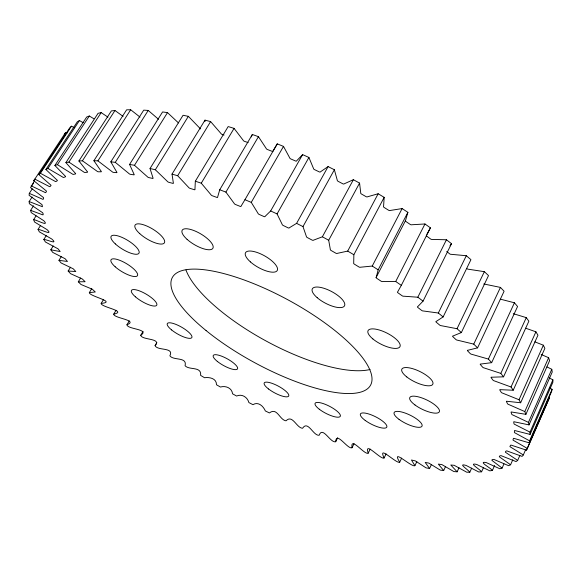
<?xml version="1.0" encoding="UTF-8"?>
<svg xmlns="http://www.w3.org/2000/svg" width="582" height="582" viewBox="0 0 582 582"><rect width="100%" height="100%" fill="white"/><g stroke="black" fill="none" stroke-linecap="round" stroke-linejoin="round"><path stroke-width="0.87" d="M204.988 121.587L204.995 120.147L210.619 121.587L220.891 133.424A1.346 0.582 31.9 0 0 222.382 134.544L224.055 135.024M549.102 377.827L552.9 379.842L552.871 382.287L530.086 434.405L515.594 430.753A1.222 0.393 24.1 0 0 514.452 430.731L514.386 432.295A1.222 0.393 24.1 0 0 515.485 433.161L529.605 440.85L529.213 442.837L514.612 438.581A1.2 0.378 24.1 0 0 513.404 438.479L513.004 439.847A1.2 0.378 24.1 0 0 513.986 440.69L527.328 448.453L526.499 450.162L511.913 445.39A1.179 0.371 24.2 0 0 510.654 445.215L509.941 446.387A1.179 0.364 24.2 0 0 510.807 447.194L523.32 454.964L522.076 456.404L507.606 451.181C506.616 450.112 504.201 452.141 506.056 452.687L517.689 460.391L519.872 455.408M32.25 188.866L29.296 193.355L29.1 195.319L42.02 204.631L42.464 206.726L29.136 201.554L32.09 197.065M204.995 120.147L172.017 174.113L177.663 175.728L188.481 187.244A1.375 0.524 31.4 0 0 190.03 188.364L194.228 189.681A1.375 0.524 31.4 0 0 194.955 189.274L195.334 181.213L201.27 183.192L210.873 194.635A1.382 0.531 31 0 0 212.35 195.785L216.73 197.356A1.382 0.538 30.9 0 0 217.632 197.058L219.734 189.768L252.355 134.486L258.452 136.675L266.127 148.345A1.36 0.604 30.8 0 0 267.473 149.538L271.925 151.255A1.36 0.604 30.7 0 0 273.002 150.993L277.265 143.863L283.499 146.395L289.676 157.795A1.368 0.611 30.2 0 0 290.913 159.002L295.438 160.952A1.368 0.611 30.1 0 0 296.66 160.799L302.618 154.608L308.918 157.46L313.487 168.445A1.368 0.611 29.5 0 0 314.6 169.66L319.14 171.828A1.368 0.618 29.4 0 0 320.486 171.792L328.095 166.597L334.374 169.74L337.262 180.187A1.368 0.618 28.8 0 0 338.244 181.395L342.74 183.752A1.368 0.618 28.7 0 0 344.202 183.825L353.383 179.7L359.567 183.097L360.724 192.882A1.368 0.618 28.1 0 0 361.553 194.068L365.954 196.585A1.368 0.618 28 0 0 367.511 196.774L378.162 193.755L384.171 197.349L383.574 206.384A1.368 0.611 27.4 0 0 384.244 207.527L388.492 210.175A1.368 0.611 27.3 0 0 390.136 210.473L402.126 208.574L407.88 212.335L378.162 269.837L376.234 277.301A1.39 0.553 27 0 0 376.787 278.342L380.948 281.099A1.39 0.546 26.9 0 0 382.658 281.557L395.716 281.499L401.318 285.362L397.659 291.88A1.39 0.546 26.5 0 0 398.03 292.855L401.951 295.656A1.39 0.538 26.4 0 0 403.704 296.209L417.832 297.22L423.056 301.127L417.723 306.634A1.382 0.531 26 0 0 417.927 307.536L421.557 310.352A1.382 0.531 25.9 0 0 423.332 310.984L438.333 313.021L443.135 316.921L436.238 321.395A1.375 0.524 25.5 0 0 436.26 322.21L439.577 325.003A1.368 0.524 25.5 0 0 441.352 325.709L457.037 328.721L461.359 332.555L488.516 275.577L484.355 271.663L468.706 269.277A1.346 0.582 25 0 1 466.953 268.615M407.88 212.335L405.552 220.505L376.096 277.556M143.026 331.42L140.749 335.29C141.884 340.317 162.182 337.967 155.074 345.635C157.38 351.041 174.447 346.908 169.871 355.791C173.305 360.825 187.462 356.57 185.069 365.714C189.114 370.414 201.721 366.027 200.623 375.383L204.515 377.725C209.469 376.983 216.642 378.38 216.482 384.76L220.44 387.037C225.678 385.48 231.876 387.896 232.589 393.832L236.598 396.029C241.959 393.592 247.474 397.193 248.892 402.569L252.944 404.672C258.248 401.289 263.377 406.221 265.341 410.936L269.43 412.944C277.112 406.905 279.6 419.993 285.995 420.822C292.579 414.057 296.471 427.981 302.596 428.265C307.922 419.869 313.283 436.085 319.176 435.249C322.646 425.566 330.358 443.266 335.683 441.738C336.316 430.629 347.861 449.857 352.052 447.711C350.095 435.46 364.732 455.502 368.231 453.123L370.188 449.108M549.925 388.107L552.085 389.336L551.591 391.519L529.213 442.837M34.629 180.609L30.548 187.622L42.748 196.992C44.225 197.269 43.65 200.346 42.217 199.066L29.296 193.355M405.552 220.505A1.368 0.611 26.8 0 0 406.054 221.604L410.106 224.354A1.36 0.611 26.6 0 0 411.801 224.754L424.969 223.975L430.418 227.846L426.824 234.408M526.499 450.162L549.437 397.761L527.328 448.453M530.086 434.405L530.013 432.157L552.9 379.842M523.32 454.964L525.495 449.981M529.605 440.85L552.085 389.336M530.013 432.157L515.201 424.613A1.244 0.407 24 0 1 513.986 423.732L513.695 421.979A1.244 0.407 24 0 1 514.757 421.914L529.023 424.896L528.449 422.387L551.78 369.294L547 366.951M503.947 463.934L502.106 468.095L492.307 460.675C490.561 459.773 493.951 458.885 494.656 459.744L508.61 465.68L510.581 464.763L512.771 459.773M529.023 424.896L552.245 371.993L551.78 369.294M528.449 422.387L513.026 415.082A1.259 0.422 24 0 1 511.709 414.18L511.054 412.245A1.266 0.422 24 0 1 512.022 412.092L525.91 414.333L549.597 360.68L548.622 357.726L541.18 354.467M525.91 414.333L524.811 411.569L548.622 357.726M524.811 411.569L508.901 404.585A1.28 0.436 24.1 0 1 507.475 403.682L506.442 401.573A1.28 0.436 24.1 0 1 507.3 401.325L520.657 402.759L519.028 399.747L543.355 345.206L534.865 341.852M520.657 402.759L544.861 348.385L543.355 345.206M483.438 467.702L481.598 471.791C480.135 469.463 467.593 462.246 476.694 464.458L489.833 470.853L492.408 470.423L494.591 465.52M519.028 399.747L502.746 393.185A1.295 0.451 24.2 0 1 501.233 392.297L499.8 390.013A1.302 0.458 24.2 0 1 500.549 389.678L513.222 390.231L537.957 335.196L535.913 331.813L525.561 328.175M459.009 467.695L457.132 471.806L450.781 465.011L454.186 465.309L466.749 472.213L469.805 472.242L471.66 468.139M513.222 390.231L511.04 386.994L535.913 331.813M511.04 386.994L494.533 380.955A1.317 0.466 24.3 0 1 492.939 380.075L491.113 377.653A1.317 0.473 24.4 0 1 491.725 377.216L503.554 376.83L528.863 321.199L526.274 317.627L513.273 313.676M251.249 136.894L252.355 134.486M503.554 376.83L500.826 373.397L526.274 317.627M500.826 373.397L484.253 367.977A1.331 0.48 24.5 0 1 482.587 367.126L480.368 364.572A1.331 0.487 24.6 0 1 480.841 364.034L491.659 362.666L517.565 306.503L514.437 302.786L500.636 299.221M431.48 464.407L429.589 468.474L425.195 462.428L428.919 463.119L440.268 470.103L443.695 470.54L445.594 466.415M491.659 362.666L488.385 359.065L514.437 302.786M500.433 287.406L504.092 291.247L477.575 347.861L473.755 344.122L500.433 287.406L484.34 284.081A1.331 0.567 24.5 0 1 483.758 283.994M368.231 453.123C363.692 439.876 381.086 460.347 384.142 457.947C377.143 443.804 396.851 464.443 399.725 462.137C390.369 447.143 411.991 467.841 414.901 465.658L416.828 461.577M399.725 462.137L401.645 458.107M457.037 328.721L484.355 271.663M384.142 457.947L386.106 453.887M443.135 316.921L470.94 259.659L466.298 255.716L451.297 254.334A1.353 0.589 25.5 0 1 449.537 253.752L446.721 251.475M438.333 313.021L466.298 255.716M352.052 447.711L354.06 443.659M423.056 301.127L451.508 243.691L446.445 239.755L432.266 239.435A1.36 0.597 26 0 1 430.527 238.94L426.715 236.125A1.36 0.604 26.1 0 1 426.293 235.703M417.832 297.22L446.445 239.755M335.683 441.738L337.691 437.729M401.318 285.362L430.418 227.846M395.716 281.499L424.969 223.975M384.171 197.349L353.856 254.734L353.703 263.086A1.397 0.553 27.6 0 0 354.423 264.184L358.774 266.862A1.397 0.553 27.5 0 0 360.425 267.218L372.254 266.054L402.126 208.574M359.567 183.097L328.692 240.257L330.321 249.416A1.397 0.553 28.2 0 0 331.202 250.551L335.698 253.112A1.397 0.553 28.1 0 0 337.262 253.366L347.701 251.089L378.162 193.755M219.734 189.768L225.903 192.104L234.124 203.336A1.39 0.546 30.5 0 0 235.521 204.515L240.031 206.326A1.39 0.546 30.4 0 0 241.086 206.137L244.942 199.713L251.264 202.376L257.986 213.281A1.39 0.553 30 0 0 259.274 214.467L263.864 216.504A1.397 0.553 29.9 0 0 265.072 216.424L270.666 210.953L277.068 213.921L282.168 224.361A1.397 0.553 29.4 0 0 283.339 225.54L287.952 227.78A1.397 0.553 29.3 0 0 289.29 227.809L296.587 223.364L302.989 226.594L306.379 236.452A1.397 0.553 28.8 0 0 307.412 237.616L311.996 240.031A1.397 0.56 28.7 0 0 313.458 240.177L322.377 236.801L353.383 179.7M302.989 226.594L334.374 169.74M296.587 223.364L328.095 166.597M277.068 213.921L308.918 157.46M270.666 210.953L302.618 154.608M251.264 202.376L283.499 146.395M244.942 199.713L277.265 143.863M155.074 345.635L156.871 342.551M225.903 192.104L258.452 136.675M140.749 335.29C150.258 329.041 127.276 329.361 126.949 324.778L129.262 320.886M201.27 183.192L234.066 128.382L228.173 126.563L195.334 181.213M126.949 324.778C138.8 320.107 113.563 318.274 113.73 314.135L116.036 310.301M177.663 175.728L210.619 121.587M113.73 314.135C127.793 311.079 100.802 307.209 101.173 303.397L103.523 299.534M101.173 303.397C117.295 301.905 88.995 296.245 89.337 292.601L91.687 288.788M188.357 116.335L183.061 115.272L150.032 168.518L155.329 169.762L188.357 116.335L199.691 128.062A1.331 0.567 32.4 0 0 200.645 128.898M89.337 292.601L95.288 291.982L92.298 289.232L80.949 284.467L78.301 281.797L80.694 277.949M78.301 281.797L85.103 281.732L82.324 278.982L70.575 273.678L68.145 271.023L70.538 267.211M167.5 112.624L162.582 111.94L129.575 164.43L134.478 165.295L167.5 112.624L178.478 122.918M68.145 271.023L75.806 271.547L73.245 268.804L61.132 262.969L58.957 260.336L61.343 256.56M148.228 110.442L143.725 110.136L110.82 161.84L115.287 162.342L148.228 110.442L158.515 119.266M58.957 260.336L67.461 261.471L65.148 258.75L52.722 252.384L50.809 249.794L53.246 245.975M50.809 249.794L60.157 251.562L58.12 248.885L45.425 241.988L43.81 239.457L46.247 235.659M130.681 109.758L126.629 109.816L93.898 160.712L97.907 160.858L130.681 109.758L140.007 117.098M43.81 239.457C46.786 239.413 58.804 245.24 51.762 239.006L39.343 231.847L38.041 229.388L40.485 225.605M31.173 185.84L44.61 192.256A1.179 0.371 32.8 0 0 45.782 192.562L46.451 191.354A1.186 0.371 32.8 0 0 45.636 190.394L33.771 180.696L34.855 179.111L48.728 186.225A1.2 0.386 32.9 0 0 49.987 186.611L50.99 185.571A1.208 0.386 32.9 0 0 50.27 184.618L38.863 174.629L40.42 173.269L54.628 181.067A1.222 0.393 32.9 0 0 55.967 181.54L57.32 180.675A1.229 0.4 33 0 0 56.709 179.736L45.891 169.522L47.928 168.424L62.361 176.877A1.244 0.407 33 0 0 63.78 177.437L65.482 176.768A1.251 0.415 33 0 0 64.988 175.844L54.883 165.484L57.422 164.662L71.957 173.749A1.266 0.422 32.9 0 0 73.441 174.389L75.5 173.931A1.266 0.429 32.9 0 0 75.129 173.043L65.89 162.611L68.916 162.087L83.422 171.763A1.288 0.444 32.9 0 0 84.957 172.476L87.373 172.25A1.288 0.444 32.9 0 0 87.14 171.406L78.905 160.988L82.426 160.792L114.974 110.507L123.108 116.407M78.905 160.988L111.38 110.907L114.974 110.507M68.916 162.087L101.173 112.617L107.954 117.149M38.041 229.388C40.733 229.344 53.842 236.147 47.113 229.672L34.578 222.026L33.611 219.661L36.062 215.893M33.611 219.661C36.099 219.596 50.052 227.387 43.803 220.731L31.21 212.612L30.606 210.357L33.552 205.853M65.89 162.611L98.06 113.337L101.173 112.617M54.883 165.484L86.696 117.018L89.322 116L93.898 118.779M57.422 164.662L89.322 116M45.891 169.522L77.282 121.849L79.428 120.554L83.204 122.686M47.928 168.424L79.428 120.554M33.771 180.696L65.446 132.798L66.886 133.489M38.863 174.629L69.811 127.734L71.484 126.192L74.445 127.734M32.039 185.352L33.538 183.083M40.42 173.269L71.484 126.192M64.238 134.566L65.446 132.798M449.973 245.851L451.508 243.691M517.689 460.391L516.067 461.57L501.822 455.961C501.007 454.993 498.017 456.433 499.851 457.176L510.581 464.763M461.359 332.555L453.007 335.989A1.36 0.509 25.2 0 0 452.861 336.709L455.83 339.452A1.36 0.509 25.1 0 0 457.59 340.215L473.755 344.122M477.575 347.861L467.913 350.248A1.346 0.502 24.8 0 0 467.601 350.881L470.198 353.543A1.346 0.495 24.8 0 0 471.915 354.351L488.385 359.065M502.106 468.095L499.822 468.765L486.246 462.574C477.225 460.835 491.077 468.27 492.408 470.423M481.598 471.791L478.775 471.987L466.117 465.447C457.081 462.857 468.183 469.659 469.805 472.242M457.132 471.806L453.88 471.573L441.905 464.603L438.333 464.109L443.695 470.54M429.589 468.474L426.009 467.848L415.308 460.886L411.459 460.013L414.901 465.658M248.158 142.583L244.542 141.368A1.353 0.589 31.4 0 1 243.109 140.204L234.066 128.382M30.606 210.357L42.311 214.685C44.006 215.696 43.046 212.372 41.911 212.241L29.355 203.678L29.136 201.554M322.377 236.801L328.692 240.257M347.701 251.089L353.856 254.734M372.254 266.054L378.162 269.837M82.426 160.792L96.736 170.992A1.302 0.458 32.8 0 0 98.322 171.792L101.086 171.799A1.302 0.458 32.8 0 0 100.999 171.006L93.898 160.712M97.907 160.858L111.868 171.501A1.317 0.473 32.6 0 0 113.475 172.381L116.575 172.643A1.324 0.473 32.6 0 0 116.647 171.908L110.82 161.84M115.287 162.342L128.731 173.363A1.331 0.487 32.4 0 0 130.353 174.309L133.773 174.833A1.339 0.487 32.4 0 0 133.998 174.163L129.575 164.43M134.478 165.295L147.224 176.593A1.346 0.502 32.2 0 0 148.839 177.605L152.549 178.398A1.353 0.502 32.1 0 0 152.942 177.808L150.032 168.518M155.329 169.762L167.201 181.22A1.36 0.509 31.8 0 0 168.787 182.29L172.759 183.345A1.36 0.517 31.8 0 0 173.327 182.85L172.017 174.113M370.065 369.497A111.86 37.677 28.5 0 1 266.767 341.365A111.86 37.677 28.5 0 1 185.964 270.012M268.593 389.016A13.866 3.834 28.1 0 0 288.672 396.08A13.866 3.834 28.1 0 0 272.143 383.378A13.866 3.834 28.1 0 0 268.593 389.016M319.3 409.233A14.172 3.979 27.3 0 0 340.172 416.479A14.172 3.979 27.3 0 0 323.599 403.712A14.172 3.979 27.3 0 0 319.3 409.233M365.205 420.422A14.739 4.256 26.6 0 0 386.754 427.181A14.739 4.256 26.6 0 0 368.843 414.006A14.739 4.256 26.6 0 0 365.205 420.422M399.041 419.36A15.503 4.663 26 0 0 421.957 426.25A15.503 4.663 26 0 0 403.239 412.427A15.503 4.663 26 0 0 399.041 419.36M414.995 404.977A16.376 5.187 25.7 0 0 439.272 411.86A16.376 5.187 25.7 0 0 419.418 397.135A16.376 5.187 25.7 0 0 414.995 404.977M406.782 376.94A17.213 5.769 25.9 0 0 432.666 384.447A17.213 5.769 25.9 0 0 412.543 368.646A17.213 5.769 25.9 0 0 406.782 376.94M372.88 338.95A17.853 6.293 26.6 0 0 399.79 346.945A17.853 6.293 26.6 0 0 379.362 330.03A17.853 6.293 26.6 0 0 372.88 338.95M317.197 297.693A18.195 6.598 27.8 0 0 344.369 306.059A18.195 6.598 27.8 0 0 323.716 288.221A18.195 6.598 27.8 0 0 317.197 297.693M250.456 261.936A18.173 6.577 29.3 0 0 277.17 270.615A18.173 6.577 29.3 0 0 256.538 252.282A18.173 6.577 29.3 0 0 250.456 261.936M187.084 239.355A17.795 6.242 30.5 0 0 212.859 248.318A17.795 6.242 30.5 0 0 192.671 230.101A17.795 6.242 30.5 0 0 187.084 239.355M139.745 233.637A17.125 5.704 31.2 0 0 164.364 242.876A17.125 5.704 31.2 0 0 145.136 225.35A17.125 5.704 31.2 0 0 139.745 233.637M115.323 243.902A16.281 5.129 31.3 0 0 138.829 253.396A16.281 5.129 31.3 0 0 120.991 236.969A16.281 5.129 31.3 0 0 115.323 243.902M115.2 266.803A15.408 4.612 31 0 0 137.367 275.759A15.408 4.612 31 0 0 120.19 260.489A15.408 4.612 31 0 0 115.2 266.803M135.424 296.827A14.659 4.22 30.4 0 0 156.616 305.397A14.659 4.22 30.4 0 0 140.24 291.196A14.659 4.22 30.4 0 0 135.424 296.827M171.603 329.936A14.121 3.958 29.7 0 0 191.82 337.596A14.121 3.958 29.7 0 0 175.291 324.152A14.121 3.958 29.7 0 0 171.603 329.936M217.29 361.371A13.852 3.827 28.9 0 0 237.434 369.003A13.852 3.827 28.9 0 0 221.48 356.119A13.852 3.827 28.9 0 0 217.29 361.371M206.064 330.547A112.777 35.546 28.5 0 0 370.312 385.604A112.777 35.546 28.5 0 0 238.016 277.84A112.777 35.546 28.5 0 0 206.064 330.547"/></g></svg>
